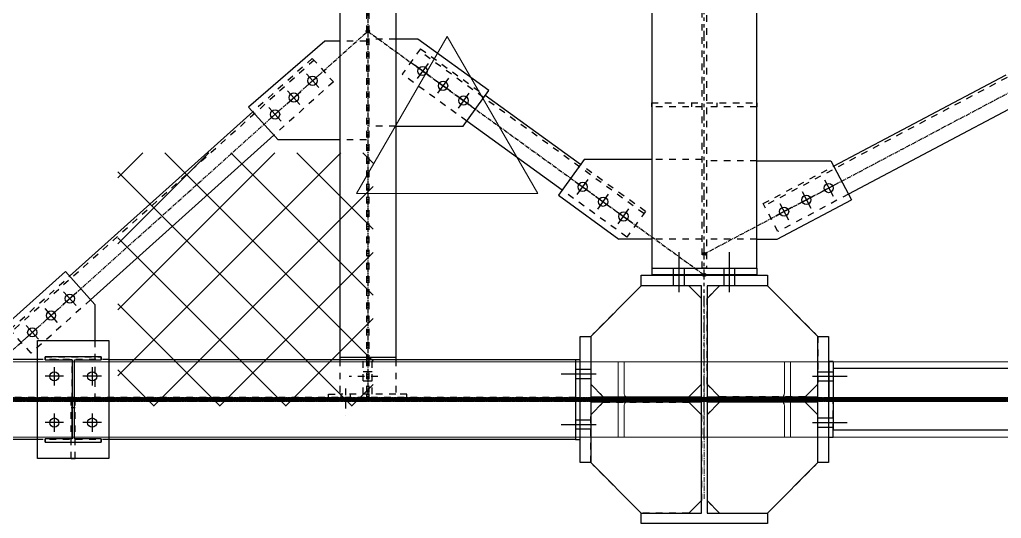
# Model space of a CAD drawing. Header units: inches. Extents: x 209270 to 234360, y -180214 to -150194.
# Drawn here: x 223884 to 226218, y -165546 to -164361 of the extents above; entities that cross this region are included whole.
import ezdxf

# ---------------------------------------------------------------- set-up
doc = ezdxf.new("R2010")
doc.units = ezdxf.units.IN
doc.header["$LTSCALE"] = 10
doc.header["$MEASUREMENT"] = 0
for name, pattern in [('CENTER', [2, 1.25, -0.25, 0.25, -0.25]), ('DXK_LINE_DOT2', [3.9198, 1.9599, -1.9599]), ('DXK_LINE_DOT5', [7.8785, 2.979, -0.9799, 0.9799, -0.9799, 0.9799, -0.9799]), ('HIDDEN', [0.375, 0.25, -0.125]), ('PHANTOM', [2.5, 1.25, -0.25, 0.25, -0.25, 0.25, -0.25])]:
    doc.linetypes.add(name, pattern=pattern)
doc.layers.get('0').update_dxf_attribs({"color": 1})
for name, color, linetype in [('$AUDIT_BAD_LAYER1', 1, 'Continuous'), ('_BLUE_0', 5, 'Continuous'), ('_BLUE_1', 5, 'Continuous'), ('_BLUE_2', 5, 'Continuous'), ('_BLUE_4', 5, 'Continuous')]:
    doc.layers.add(name, color=color, linetype=linetype)
for name, color, linetype, lineweight in [('CEN', 1, 'CENTER', 9), ('handrail', 1, 'FENCELINE1', 9), ('HIDDEN', 1, 'HIDDEN', 9), ('MAIN OBJECT', 1, 'Continuous', 18), ('PANTHOM', 1, 'PHANTOM', 0), ('REV-C', 1, 'Continuous', 18)]:
    doc.layers.add(name, color=color, linetype=linetype, lineweight=lineweight)
doc.linetypes.add('FENCELINE1', pattern='A,0.25,-0.1,[133,arial.ttf,S=0.1,R=0,X=-0.1,Y=0],-0.1,1', length=1.45)

# ---------------------------------------------------------------- blocks, each defined once
blk = doc.blocks.new('A$Ca106b763')
at = {"layer": 'REV-C'}
blk.add_lwpolyline([(0, 373.2), (-215.5, 0), (215.5, 0)], close=True, dxfattribs=at)
blk = doc.blocks.new('A$C426f7GU6TT')
at = {"layer": 'CEN'}
for p, q in [((0, 235.7), (0, -235.7)), ((-235.7, 0), (235.7, 0))]:
    blk.add_line(p, q, dxfattribs=at)
blk.add_circle((0, 0), 5, dxfattribs=at)
at = {"layer": 'MAIN OBJECT'}
blk.add_lwpolyline([(4.4, -180.2, 0.414214), (14.6, -190.4), (89.4, -190.4), (89.4, -204.7), (-89.4, -204.7), (-89.4, -190.4), (-14.6, -190.4, 0.414214), (-4.4, -180.2), (-4.4, 180.2, 0.414214), (-14.6, 190.4), (-89.4, 190.4), (-89.4, 204.7), (89.4, 204.7), (89.4, 190.4), (14.6, 190.4, 0.414214), (4.4, 180.2), (4.4, -180.2)], format="xyb", dxfattribs=at)
blk = doc.blocks.new('MECH_DRAWING')
at = {"layer": 'PANTHOM'}
h = blk.add_hatch(dxfattribs=at)
h.set_pattern_fill('ANSI37', color=256, scale=887.309452, angle=-180)
h.set_pattern_definition([(225, (327963.28, 2106069.31), (78.4278163, -78.4278163), []), (315, (327963.28, 2106069.31), (78.4278163, 78.4278163), [])])
h.paths.add_polyline_path([(224724.5, -165279.5), (224724.5, -164677.3), (224117.9, -164677.3), (224117.9, -165279.5)])
at = {"layer": 'CEN'}
blk.add_line((217212.2, -165263.7), (228311.6, -165263.7), dxfattribs=at)
at = {"layer": 'CEN', "elevation": 0.8}
blk.add_lwpolyline([(217011.9, -155263.7), (228511.9, -155263.7), (228511.9, -165263.7), (217011.9, -165263.7)], close=True, dxfattribs=at)
blk.add_lwpolyline([(217011.9, -165263.7), (217011.9, -165263.7), (228511.9, -165263.7), (228511.9, -165268.7)], dxfattribs=at)
at = {"layer": 'handrail', "const_width": 10}
blk.add_lwpolyline([(217011.9, -157988.4), (217011.9, -165263.7), (228511.9, -165263.7), (228511.9, -163968.7)], dxfattribs=at)
at = {"layer": 'HIDDEN', "elevation": 0}
blk.add_lwpolyline([(228307.2, -165268.1), (217216.6, -165268.1), (217216.6, -165259.3), (228307.2, -165259.3)], close=True, dxfattribs=at)
at = {"layer": 'MAIN OBJECT', "elevation": 0}
blk.add_lwpolyline([(228307.2, -165353.1), (217216.6, -165353.1), (217216.6, -165174.3), (228307.2, -165174.3)], close=True, dxfattribs=at)
at = {"layer": '$AUDIT_BAD_LAYER1', "rotation": 270.0096740856855}
blk.add_blockref('A$C426f7GU6TT', (225511.9, -165263.7, 0.8), dxfattribs=at)
at = {"layer": 'REV-C'}
blk.add_blockref('A$Ca106b763', (224901, -164774), dxfattribs=at)
blk = doc.blocks.new('GridLine-116860372-116903 - 114867')
at = {"layer": '_BLUE_2', "linetype": 'DXK_LINE_DOT5'}
blk.add_line((20200.6, 12454.5), (20200.6, 27661.7), dxfattribs=at)
blk = doc.blocks.new('GridLine-116860372-116905 - 114867')
at = {"layer": '_BLUE_2', "linetype": 'DXK_LINE_DOT5'}
blk.add_line((2535.4, 12570.8), (24512.1, 12570.8), dxfattribs=at)
blk = doc.blocks.new('Part-116860372-114914 - 114867')
at = {"layer": '_BLUE_2', "linetype": 'Continuous'}
for p, q in [((19831.8, 12383.3), (19831.8, 12758.3)), ((19831.8, 12758.3), (19863.1, 12758.3)), ((19863.1, 12758.3), (19863.1, 12579)), ((19863.1, 12579), (20192.4, 12579)), ((20192.4, 12579), (20192.4, 12562.7)), ((20192.4, 12562.7), (19863.1, 12562.7)), ((19863.1, 12562.7), (19863.1, 12383.3)), ((19863.1, 12383.3), (19831.8, 12383.3))]:
    blk.add_line(p, q, dxfattribs=at)
blk = doc.blocks.new('Part-116860372-157493 - 114867')
at = {"layer": '_BLUE_1', "linetype": 'DXK_LINE_DOT2'}
for p, q in [((20208.7, 12870.8), (20246.2, 12908.3)), ((20388.1, 12908.3), (20538.1, 12758.3)), ((20246.2, 12579), (20208.7, 12616.5)), ((20538.1, 12616.5), (20500.6, 12579))]:
    blk.add_line(p, q, dxfattribs=at)
blk = doc.blocks.new('Part-116860372-114913 - 114867')
at = {"layer": '_BLUE_4', "linetype": 'Continuous'}
blk.add_hatch(color=256, dxfattribs=at).paths.add_polyline_path([(20200.6, 12565.8, -1), (20200.6, 12575.8, -1)])
at = {"layer": '_BLUE_2', "linetype": 'Continuous'}
for p, q in [((20013.1, 12939.6), (20388.1, 12939.6)), ((20013.1, 12908.3), (20013.1, 12939.6)), ((20388.1, 12939.6), (20388.1, 12908.3)), ((20192.4, 12908.3), (20013.1, 12908.3)), ((20192.4, 12233.3), (20192.4, 12908.3)), ((20388.1, 12908.3), (20208.7, 12908.3)), ((20208.7, 12908.3), (20208.7, 12233.3)), ((20013.1, 12202.1), (20013.1, 12233.3)), ((20013.1, 12233.3), (20192.4, 12233.3)), ((20208.7, 12233.3), (20388.1, 12233.3)), ((20388.1, 12233.3), (20388.1, 12202.1)), ((20388.1, 12202.1), (20013.1, 12202.1))]:
    blk.add_line(p, q, dxfattribs=at)
at = {"layer": '_BLUE_4', "linetype": 'CENTER'}
blk.add_line((20200.6, 12570.8), (20200.6, 12570.8), dxfattribs=at)
at = {"layer": '_BLUE_4', "linetype": 'Continuous'}
blk.add_circle((20200.6, 12570.8), 5, dxfattribs=at)
blk = doc.blocks.new('Part-116860372-114915 - 114867')
at = {"layer": '_BLUE_2', "linetype": 'Continuous'}
for p, q in [((20538.1, 12758.3), (20569.3, 12758.3)), ((20538.1, 12579), (20538.1, 12758.3)), ((20569.3, 12758.3), (20569.3, 12383.3)), ((20208.7, 12562.7), (20208.7, 12579)), ((20208.7, 12579), (20538.1, 12579)), ((20538.1, 12562.7), (20208.7, 12562.7)), ((20538.1, 12383.3), (20538.1, 12562.7)), ((20569.3, 12383.3), (20538.1, 12383.3))]:
    blk.add_line(p, q, dxfattribs=at)
blk = doc.blocks.new('Part-116860372-114922 - 114867')
at = {"layer": '_BLUE_4', "linetype": 'Continuous'}
blk.add_hatch(color=256, dxfattribs=at).paths.add_polyline_path([(20200.6, 12565.8, -1), (20200.6, 12575.8, -1)])
at = {"layer": '_BLUE_1', "linetype": 'DXK_LINE_DOT2'}
for p, q in [((20583.1, 12662.3), (20583.1, 12564.6)), ((23568.1, 12574.8), (20583.1, 12574.8)), ((23568.1, 12566.9), (20583.1, 12566.9))]:
    blk.add_line(p, q, dxfattribs=at)
at = {"layer": '_BLUE_2', "linetype": 'Continuous'}
for p, q in [((20583.1, 12662.3), (20583.1, 12577.1)), ((23568.1, 12662.3), (20583.1, 12662.3)), ((20583.1, 12564.6), (20583.1, 12479.3)), ((23568.1, 12479.3), (20583.1, 12479.3))]:
    blk.add_line(p, q, dxfattribs=at)
at = {"layer": '_BLUE_4', "linetype": 'CENTER'}
blk.add_line((20200.6, 12570.8), (23950.6, 12570.8), dxfattribs=at)
at = {"layer": '_BLUE_4', "linetype": 'Continuous'}
blk.add_circle((20200.6, 12570.8), 5, dxfattribs=at)
blk = doc.blocks.new('Part-116860372-115871 - 114867')
at = {"layer": '_BLUE_1', "linetype": 'DXK_LINE_DOT2'}
for p, q in [((20044.3, 12960.8), (20194.3, 12960.8)), ((20206.8, 12960.8), (20356.8, 12960.8))]:
    blk.add_line(p, q, dxfattribs=at)
at = {"layer": '_BLUE_2', "linetype": 'Continuous'}
for p, q in [((20044.3, 12960.8), (20044.3, 12940.8)), ((20356.8, 12960.8), (20356.8, 12940.8)), ((20356.8, 12940.8), (20044.3, 12940.8))]:
    blk.add_line(p, q, dxfattribs=at)
blk = doc.blocks.new('Part-116860372-114923 - 114867')
at = {"layer": '_BLUE_4', "linetype": 'Continuous'}
blk.add_hatch(color=256, dxfattribs=at).paths.add_polyline_path([(20200.6, 12565.8, -1), (20200.6, 12575.8, -1)])
at = {"layer": '_BLUE_1', "linetype": 'DXK_LINE_DOT2'}
for p, q in [((18431.8, 12689.6), (18219.3, 12689.6)), ((19818.1, 12576.7), (9958.1, 12576.7)), ((19818.1, 12565), (9958.1, 12565)), ((18431.8, 12452.1), (18219.3, 12452.1))]:
    blk.add_line(p, q, dxfattribs=at)
at = {"layer": '_BLUE_2', "linetype": 'Continuous'}
for p, q in [((18219.3, 12689.6), (14994.3, 12689.6)), ((18431.8, 12689.6), (19818.1, 12689.6)), ((19818.1, 12689.6), (19818.1, 12452.1)), ((18219.3, 12452.1), (14994.3, 12452.1)), ((19818.1, 12452.1), (18431.8, 12452.1))]:
    blk.add_line(p, q, dxfattribs=at)
at = {"layer": '_BLUE_4', "linetype": 'CENTER'}
blk.add_line((9575.6, 12570.8), (20200.6, 12570.8), dxfattribs=at)
at = {"layer": '_BLUE_4', "linetype": 'Continuous'}
blk.add_circle((20200.6, 12570.8), 5, dxfattribs=at)
blk = doc.blocks.new('Part-116860372-114927 - 114867')
at = {"layer": '_BLUE_4', "linetype": 'Continuous'}
blk.add_hatch(color=256, dxfattribs=at).paths.add_polyline_path([(18325.6, 12565.8, -1), (18325.6, 12575.8, -1)])
at = {"layer": '_BLUE_1', "linetype": 'DXK_LINE_DOT2'}
for p, q in [((18242.3, 12688.1), (18242.3, 12697.8)), ((18242.3, 12697.8), (18408.8, 12697.8)), ((18408.8, 12697.8), (18408.8, 12688.1)), ((18322, 12688.1), (18242.3, 12688.1)), ((18322, 12453.6), (18322, 12688.1)), ((18329.1, 12453.6), (18329.1, 12688.1)), ((18329.1, 12688.1), (18408.8, 12688.1)), ((18242.3, 12443.8), (18242.3, 12453.6)), ((18322, 12453.6), (18242.3, 12453.6)), ((18242.3, 12443.8), (18408.8, 12443.8)), ((18408.8, 12453.6), (18329.1, 12453.6)), ((18408.8, 12453.6), (18408.8, 12443.8))]:
    blk.add_line(p, q, dxfattribs=at)
at = {"layer": '_BLUE_2', "linetype": 'Continuous'}
for p, q in [((18242.3, 12697.8), (18242.3, 12697.8)), ((18408.8, 12697.8), (18242.3, 12697.8)), ((18242.3, 12697.8), (18242.3, 12688.1)), ((18408.8, 12697.8), (18408.8, 12697.8)), ((18408.8, 12688.1), (18408.8, 12697.8)), ((18242.3, 12688.1), (18242.3, 12688.1)), ((18242.3, 12688.1), (18322, 12688.1)), ((18322, 12688.1), (18322, 12688.1)), ((18322, 12688.1), (18322, 12453.6)), ((18329.1, 12688.1), (18329.1, 12688.1)), ((18329.1, 12453.6), (18329.1, 12688.1)), ((18329.1, 12688.1), (18408.8, 12688.1)), ((18408.8, 12688.1), (18408.8, 12688.1)), ((18242.3, 12453.6), (18242.3, 12453.6)), ((18322, 12453.6), (18242.3, 12453.6)), ((18242.3, 12453.6), (18242.3, 12443.8)), ((18242.3, 12443.8), (18242.3, 12443.8)), ((18242.3, 12443.8), (18408.8, 12443.8)), ((18322, 12453.6), (18322, 12453.6)), ((18329.1, 12453.6), (18329.1, 12453.6)), ((18408.8, 12453.6), (18329.1, 12453.6)), ((18408.8, 12453.6), (18408.8, 12453.6)), ((18408.8, 12443.8), (18408.8, 12453.6)), ((18408.8, 12443.8), (18408.8, 12443.8))]:
    blk.add_line(p, q, dxfattribs=at)
at = {"layer": '_BLUE_4', "linetype": 'CENTER'}
blk.add_line((18325.6, 12570.8), (18325.6, 12570.8), dxfattribs=at)
at = {"layer": '_BLUE_4', "linetype": 'Continuous'}
blk.add_circle((18325.6, 12570.8), 5, dxfattribs=at)
blk = doc.blocks.new('Part-116860372-116354 - 114867')
at = {"layer": '_BLUE_1', "linetype": 'DXK_LINE_DOT2'}
for p, q in [((20206.8, 13452.1), (20356.8, 13452.1)), ((20238.1, 13452.1), (20238.1, 13439.6)), ((20356.8, 13452.1), (20356.8, 13439.6)), ((20356.8, 13439.6), (20206.8, 13439.6))]:
    blk.add_line(p, q, dxfattribs=at)
blk = doc.blocks.new('Part-116860372-149972 - 114867')
at = {"layer": '_BLUE_1', "linetype": 'DXK_LINE_DOT2'}
for p, q in [((19900.6, 12562.7), (20155, 12562.7)), ((19863.1, 12383.3), (19863.1, 12525.2)), ((20192.5, 12525.2), (20192.5, 12270.8)), ((20155, 12233.3), (20013.1, 12233.3))]:
    blk.add_line(p, q, dxfattribs=at)
at = {"layer": '_BLUE_2', "linetype": 'Continuous'}
for p, q in [((19900.6, 12562.7), (19863.1, 12525.2)), ((20155, 12562.7), (20192.5, 12525.2)), ((20013.1, 12233.3), (19863.1, 12383.3)), ((20192.5, 12270.8), (20155, 12233.3))]:
    blk.add_line(p, q, dxfattribs=at)
blk = doc.blocks.new('Part-116860372-114995 - 114867')
at = {"layer": '_BLUE_4', "linetype": 'Continuous'}
for points in [[(19200.6, 15315.8, -1), (19200.6, 15325.8, -1)], [(19200.6, 12565.8, -1), (19200.6, 12575.8, -1)]]:
    blk.add_hatch(color=256, dxfattribs=at).paths.add_polyline_path(points)
at = {"layer": '_BLUE_1', "linetype": 'DXK_LINE_DOT2'}
for p, q in [((19117.3, 15303.4), (19117.3, 15177.7)), ((19283.8, 15303.4), (19117.3, 15303.4)), ((19197, 15303.4), (19197, 15177.7)), ((19204.1, 15303.4), (19204.1, 15177.7)), ((19283.8, 15303.4), (19283.8, 15177.7)), ((19197, 15171.5), (19197, 12695.8)), ((19204.1, 15171.5), (19204.1, 12695.8)), ((19117.3, 12689.6), (19117.3, 12586.7)), ((19197, 12689.6), (19197, 12586.7)), ((19204.1, 12689.6), (19204.1, 12586.7)), ((19283.8, 12689.6), (19283.8, 12586.7)), ((19283.8, 12586.7), (19117.3, 12586.7))]:
    blk.add_line(p, q, dxfattribs=at)
at = {"layer": '_BLUE_2', "linetype": 'Continuous'}
for p, q in [((19117.3, 15177.7), (19117.3, 12689.6)), ((19283.8, 15171.5), (19117.3, 15171.5)), ((19197, 15177.7), (19197, 15171.5)), ((19204.1, 15177.7), (19204.1, 15171.5)), ((19283.8, 15177.7), (19283.8, 12689.6)), ((19283.8, 12695.8), (19117.3, 12695.8)), ((19197, 12695.8), (19197, 12689.6)), ((19204.1, 12695.8), (19204.1, 12689.6))]:
    blk.add_line(p, q, dxfattribs=at)
at = {"layer": '_BLUE_4', "linetype": 'CENTER'}
blk.add_line((19200.6, 15320.8), (19200.6, 12570.8), dxfattribs=at)
at = {"layer": '_BLUE_4', "linetype": 'Continuous'}
for centre in [(19200.6, 15320.8), (19200.6, 12570.8)]:
    blk.add_circle(centre, 5, dxfattribs=at)
blk = doc.blocks.new('Part-116860372-115072 - 114867')
at = {"layer": '_BLUE_4', "linetype": 'Continuous'}
for points in [[(19200.6, 13659.6, -1), (19200.6, 13669.6, -1)], [(17981.8, 12565.8, -1), (17981.8, 12575.8, -1)]]:
    blk.add_hatch(color=256, dxfattribs=at).paths.add_polyline_path(points)
at = {"layer": '_BLUE_1', "linetype": 'DXK_LINE_DOT2'}
for p, q in [((19041, 13578.5), (18142.9, 12772.5)), ((19036, 13584), (18859.2, 13425.4)), ((19036, 13584), (19098.6, 13514.3)), ((19098.6, 13514.3), (18921.8, 13355.6)), ((18137.9, 12778.1), (18314.7, 12936.7)), ((18377.3, 12867), (18200.5, 12708.3)), ((18200.5, 12708.3), (18137.9, 12778.1))]:
    blk.add_line(p, q, dxfattribs=at)
at = {"layer": '_BLUE_2', "linetype": 'Continuous'}
for p, q in [((18859.2, 13425.4), (18314.7, 12936.7)), ((18921.8, 13355.6), (18377.3, 12867))]:
    blk.add_line(p, q, dxfattribs=at)
at = {"layer": '_BLUE_4', "linetype": 'CENTER'}
blk.add_line((17981.8, 12570.8), (19200.6, 13664.6), dxfattribs=at)
at = {"layer": '_BLUE_4', "linetype": 'Continuous'}
for centre in [(19200.6, 13664.6), (17981.8, 12570.8)]:
    blk.add_circle(centre, 5, dxfattribs=at)
blk = doc.blocks.new('Part-116860372-115073 - 114867')
at = {"layer": '_BLUE_4', "linetype": 'Continuous'}
for points in [[(19200.6, 13659.6, -1), (19200.6, 13669.6, -1)], [(20200.6, 12935.8, -1), (20200.6, 12945.8, -1)]]:
    blk.add_hatch(color=256, dxfattribs=at).paths.add_polyline_path(points)
at = {"layer": '_BLUE_1', "linetype": 'DXK_LINE_DOT2'}
for p, q in [((19357.5, 13612.7), (19302.6, 13536.8)), ((20021.2, 13123.1), (19353.1, 13606.6)), ((19357.5, 13612.7), (19549.9, 13473.5)), ((19495, 13397.5), (19302.6, 13536.8)), ((20025.6, 13129.2), (19833.2, 13268.5)), ((19970.6, 13053.3), (19778.2, 13192.5)), ((20025.6, 13129.2), (19970.6, 13053.3))]:
    blk.add_line(p, q, dxfattribs=at)
at = {"layer": '_BLUE_2', "linetype": 'Continuous'}
for p, q in [((19833.2, 13268.5), (19549.9, 13473.5)), ((19778.2, 13192.5), (19495, 13397.5))]:
    blk.add_line(p, q, dxfattribs=at)
at = {"layer": '_BLUE_4', "linetype": 'CENTER'}
blk.add_line((19200.6, 13664.6), (20200.6, 12940.8), dxfattribs=at)
at = {"layer": '_BLUE_4', "linetype": 'Continuous'}
for centre in [(19200.6, 13664.6), (20200.6, 12940.8)]:
    blk.add_circle(centre, 5, dxfattribs=at)
blk = doc.blocks.new('Part-116860372-115074 - 114867')
at = {"layer": '_BLUE_4', "linetype": 'Continuous'}
for points in [[(21450.6, 13659.6, -1), (21450.6, 13669.6, -1)], [(20200.6, 12998.3, -1), (20200.6, 13008.3, -1)]]:
    blk.add_hatch(color=256, dxfattribs=at).paths.add_polyline_path(points)
at = {"layer": '_BLUE_1', "linetype": 'DXK_LINE_DOT2'}
for p, q in [((21308.2, 13637.4), (20379.1, 13145.8)), ((21304.7, 13644), (21094.8, 13532.9)), ((21304.7, 13644), (21348.6, 13561.1)), ((21348.6, 13561.1), (21138.6, 13450.1)), ((20375.6, 13152.5), (20585.5, 13263.5)), ((20629.3, 13180.7), (20419.4, 13069.6)), ((20419.4, 13069.6), (20375.6, 13152.5))]:
    blk.add_line(p, q, dxfattribs=at)
at = {"layer": '_BLUE_2', "linetype": 'Continuous'}
for p, q in [((21094.8, 13532.9), (20585.5, 13263.5)), ((21138.6, 13450.1), (20629.3, 13180.7))]:
    blk.add_line(p, q, dxfattribs=at)
at = {"layer": '_BLUE_4', "linetype": 'CENTER'}
blk.add_line((20200.6, 13003.3), (21450.6, 13664.6), dxfattribs=at)
at = {"layer": '_BLUE_4', "linetype": 'Continuous'}
for centre in [(21450.6, 13664.6), (20200.6, 13003.3)]:
    blk.add_circle(centre, 5, dxfattribs=at)
blk = doc.blocks.new('Bolt-116860372-116146 - 114867')
at = {"layer": '_BLUE_2', "linetype": 'Continuous'}
for p, q in [((19016.3, 13499.2), (19057.3, 13536)), ((19055.2, 13497.1), (19018.4, 13538.1)), ((18960.5, 13449.1), (19001.4, 13485.9)), ((18999.3, 13447), (18962.6, 13488)), ((18904.7, 13399), (18945.6, 13435.8)), ((18943.5, 13397), (18906.8, 13437.9))]:
    blk.add_line(p, q, dxfattribs=at)
for centre in [(19036.8, 13517.6), (18981, 13467.5), (18925.2, 13417.4)]:
    blk.add_circle(centre, 13.8, dxfattribs=at)
blk = doc.blocks.new('Part-116860372-116154 - 114867')
at = {"layer": '_BLUE_1', "linetype": 'DXK_LINE_DOT2'}
for p, q in [((19283.8, 13641.5), (19204.1, 13641.5)), ((19283.8, 13382.3), (19204.1, 13382.3))]:
    blk.add_line(p, q, dxfattribs=at)
at = {"layer": '_BLUE_2', "linetype": 'Continuous'}
for p, q in [((19349.7, 13641.5), (19283.8, 13641.5)), ((19560.9, 13488.6), (19349.7, 13641.5)), ((19484, 13382.3), (19560.9, 13488.6)), ((19283.8, 13382.3), (19484, 13382.3))]:
    blk.add_line(p, q, dxfattribs=at)
blk = doc.blocks.new('Bolt-116860372-116158 - 114867')
at = {"layer": '_BLUE_2', "linetype": 'Continuous'}
for p, q in [((19817, 13218.4), (19861.6, 13186.2)), ((19823.2, 13180), (19855.4, 13224.6)), ((19877.8, 13174.5), (19922.3, 13142.2)), ((19883.9, 13136.1), (19916.2, 13180.6)), ((19938.5, 13130.5), (19983.1, 13098.2)), ((19944.7, 13092.1), (19976.9, 13136.6))]:
    blk.add_line(p, q, dxfattribs=at)
for centre in [(19839.3, 13202.3), (19900.1, 13158.3), (19960.8, 13114.4)]:
    blk.add_circle(centre, 13.8, dxfattribs=at)
blk = doc.blocks.new('Part-116860372-115239 - 114867')
at = {"layer": '_BLUE_1', "linetype": 'DXK_LINE_DOT2'}
for p, q in [((19214.1, 12689.2), (19204.1, 12689.2)), ((19214.1, 12586.7), (19214.1, 12689.2)), ((19204.1, 12586.7), (19204.1, 12576.7)), ((19316.6, 12586.7), (19283.8, 12586.7)), ((19316.6, 12576.7), (19316.6, 12586.7))]:
    blk.add_line(p, q, dxfattribs=at)
blk = doc.blocks.new('Part-116860372-115115 - 114867')
at = {"layer": '_BLUE_2', "linetype": 'Continuous'}
for p, q in [((20044.3, 20964.1), (20044.3, 12960.8)), ((20356.8, 12960.8), (20356.8, 20964.1)), ((20044.3, 12960.8), (20356.8, 12960.8))]:
    blk.add_line(p, q, dxfattribs=at)
blk = doc.blocks.new('Part-116860372-115117 - 114867')
at = {"layer": '_BLUE_1', "linetype": 'DXK_LINE_DOT2'}
for p, q in [((20194.3, 12960.8), (20194.3, 20964.1)), ((20206.8, 20964.1), (20206.8, 12960.8)), ((20206.8, 12960.8), (20194.3, 12960.8))]:
    blk.add_line(p, q, dxfattribs=at)
blk = doc.blocks.new('Part-116860372-115238 - 114867')
at = {"layer": '_BLUE_1', "linetype": 'DXK_LINE_DOT2'}
for p, q in [((19187, 12586.7), (19187, 12689.2)), ((19187, 12689.2), (19197, 12689.2)), ((19084.5, 12576.7), (19084.5, 12586.7)), ((19084.5, 12586.7), (19117.3, 12586.7)), ((19197, 12586.7), (19197, 12576.7))]:
    blk.add_line(p, q, dxfattribs=at)
blk = doc.blocks.new('Bolt-116860372-115240 - 114867')
at = {"layer": '_BLUE_1', "linetype": 'DXK_LINE_DOT2'}
for p, q in [((19230.4, 12639.2), (19145.4, 12639.2)), ((19197, 12653), (19187, 12653)), ((19204.1, 12653), (19197, 12653)), ((19214.1, 12653), (19204.1, 12653)), ((19197, 12625.5), (19187, 12625.5)), ((19204.1, 12625.5), (19197, 12625.5)), ((19214.1, 12625.5), (19204.1, 12625.5))]:
    blk.add_line(p, q, dxfattribs=at)
blk = doc.blocks.new('Bolt-116860372-115287 - 114867')
at = {"layer": '_BLUE_1', "linetype": 'DXK_LINE_DOT2'}
for p, q in [((19134.5, 12603), (19134.5, 12524.2)), ((19120.8, 12586.7), (19120.8, 12576.7)), ((19120.8, 12576.7), (19120.8, 12565)), ((19148.3, 12586.7), (19148.3, 12576.7)), ((19148.3, 12576.7), (19148.3, 12565))]:
    blk.add_line(p, q, dxfattribs=at)
blk = doc.blocks.new('Part-116860372-116160 - 114867')
at = {"layer": '_BLUE_1', "linetype": 'DXK_LINE_DOT2'}
for p, q in [((20356.8, 13280.1), (20206.8, 13280.1)), ((20356.8, 13047.1), (20206.8, 13047.1))]:
    blk.add_line(p, q, dxfattribs=at)
at = {"layer": '_BLUE_2', "linetype": 'Continuous'}
for p, q in [((20356.8, 13280.1), (20576.7, 13280.1)), ((20576.7, 13280.1), (20638.1, 13164.1)), ((20416.8, 13047.1), (20638.1, 13164.1)), ((20356.8, 13047.1), (20416.8, 13047.1))]:
    blk.add_line(p, q, dxfattribs=at)
blk = doc.blocks.new('Part-116860372-149971 - 114867')
at = {"layer": '_BLUE_1', "linetype": 'DXK_LINE_DOT2'}
for p, q in [((20388.1, 12908.3), (20246.2, 12908.3)), ((20208.7, 12616.5), (20208.7, 12870.8)), ((20538.1, 12758.3), (20538.1, 12616.5)), ((20500.6, 12579), (20246.2, 12579))]:
    blk.add_line(p, q, dxfattribs=at)
at = {"layer": '_BLUE_2', "linetype": 'Continuous'}
for p, q in [((20246.2, 12908.3), (20208.7, 12870.8)), ((20388.1, 12908.3), (20538.1, 12758.3)), ((20246.2, 12579), (20208.7, 12616.5)), ((20538.1, 12616.5), (20500.6, 12579))]:
    blk.add_line(p, q, dxfattribs=at)
blk = doc.blocks.new('Bolt-116860372-115872 - 114867')
at = {"layer": '_BLUE_2', "linetype": 'Continuous'}
for p, q in [((20125.6, 12889.6), (20125.6, 13008.3)), ((20125.6, 12889.6), (20125.6, 13008.3)), ((20125.6, 12889.6), (20125.6, 13008.3)), ((20125.6, 12889.6), (20125.6, 13008.3)), ((20125.6, 12889.6), (20125.6, 13008.3)), ((20125.6, 12889.6), (20125.6, 13008.3)), ((20125.6, 12889.6), (20125.6, 13008.3)), ((20125.6, 12889.6), (20125.6, 13008.3)), ((20125.6, 12889.6), (20125.6, 13008.3)), ((20125.6, 12889.6), (20125.6, 13008.3)), ((20275.6, 12889.6), (20275.6, 13008.3)), ((20275.6, 12889.6), (20275.6, 13008.3)), ((20275.6, 12889.6), (20275.6, 13008.3)), ((20275.6, 12889.6), (20275.6, 13008.3)), ((20275.6, 12889.6), (20275.6, 13008.3)), ((20275.6, 12889.6), (20275.6, 13008.3)), ((20275.6, 12889.6), (20275.6, 13008.3)), ((20275.6, 12889.6), (20275.6, 13008.3)), ((20275.6, 12889.6), (20275.6, 13008.3)), ((20275.6, 12889.6), (20275.6, 13008.3)), ((20109.3, 12940.8), (20109.3, 12960.8)), ((20109.3, 12940.8), (20109.3, 12960.8)), ((20109.3, 12940.8), (20109.3, 12960.8)), ((20109.3, 12940.8), (20109.3, 12960.8)), ((20109.3, 12940.8), (20109.3, 12960.8)), ((20109.3, 12940.8), (20109.3, 12960.8)), ((20109.3, 12940.8), (20109.3, 12960.8)), ((20109.3, 12940.8), (20109.3, 12960.8)), ((20109.3, 12940.8), (20109.3, 12960.8)), ((20109.3, 12940.8), (20109.3, 12960.8)), ((20141.8, 12940.8), (20141.8, 12960.8)), ((20141.8, 12940.8), (20141.8, 12960.8)), ((20141.8, 12940.8), (20141.8, 12960.8)), ((20141.8, 12940.8), (20141.8, 12960.8)), ((20141.8, 12940.8), (20141.8, 12960.8)), ((20141.8, 12940.8), (20141.8, 12960.8)), ((20141.8, 12940.8), (20141.8, 12960.8)), ((20141.8, 12940.8), (20141.8, 12960.8)), ((20141.8, 12940.8), (20141.8, 12960.8)), ((20141.8, 12940.8), (20141.8, 12960.8)), ((20259.3, 12940.8), (20259.3, 12960.8)), ((20259.3, 12940.8), (20259.3, 12960.8)), ((20259.3, 12940.8), (20259.3, 12960.8)), ((20259.3, 12940.8), (20259.3, 12960.8)), ((20259.3, 12940.8), (20259.3, 12960.8)), ((20259.3, 12940.8), (20259.3, 12960.8)), ((20259.3, 12940.8), (20259.3, 12960.8)), ((20259.3, 12940.8), (20259.3, 12960.8)), ((20259.3, 12940.8), (20259.3, 12960.8)), ((20259.3, 12940.8), (20259.3, 12960.8)), ((20291.8, 12940.8), (20291.8, 12960.8)), ((20291.8, 12940.8), (20291.8, 12960.8)), ((20291.8, 12940.8), (20291.8, 12960.8)), ((20291.8, 12940.8), (20291.8, 12960.8)), ((20291.8, 12940.8), (20291.8, 12960.8)), ((20291.8, 12940.8), (20291.8, 12960.8)), ((20291.8, 12940.8), (20291.8, 12960.8)), ((20291.8, 12940.8), (20291.8, 12960.8)), ((20291.8, 12940.8), (20291.8, 12960.8)), ((20291.8, 12940.8), (20291.8, 12960.8)), ((20109.3, 12908.3), (20109.3, 12939.6)), ((20109.3, 12908.3), (20109.3, 12939.6)), ((20109.3, 12908.3), (20109.3, 12939.6)), ((20109.3, 12908.3), (20109.3, 12939.6)), ((20109.3, 12908.3), (20109.3, 12939.6)), ((20109.3, 12908.3), (20109.3, 12939.6)), ((20109.3, 12908.3), (20109.3, 12939.6)), ((20109.3, 12908.3), (20109.3, 12939.6)), ((20109.3, 12908.3), (20109.3, 12939.6)), ((20109.3, 12908.3), (20109.3, 12939.6)), ((20141.8, 12908.3), (20141.8, 12939.6)), ((20141.8, 12908.3), (20141.8, 12939.6)), ((20141.8, 12908.3), (20141.8, 12939.6)), ((20141.8, 12908.3), (20141.8, 12939.6)), ((20141.8, 12908.3), (20141.8, 12939.6)), ((20141.8, 12908.3), (20141.8, 12939.6)), ((20141.8, 12908.3), (20141.8, 12939.6)), ((20141.8, 12908.3), (20141.8, 12939.6)), ((20141.8, 12908.3), (20141.8, 12939.6)), ((20141.8, 12908.3), (20141.8, 12939.6)), ((20259.3, 12908.3), (20259.3, 12939.6)), ((20259.3, 12908.3), (20259.3, 12939.6)), ((20259.3, 12908.3), (20259.3, 12939.6)), ((20259.3, 12908.3), (20259.3, 12939.6)), ((20259.3, 12908.3), (20259.3, 12939.6)), ((20259.3, 12908.3), (20259.3, 12939.6)), ((20259.3, 12908.3), (20259.3, 12939.6)), ((20259.3, 12908.3), (20259.3, 12939.6)), ((20259.3, 12908.3), (20259.3, 12939.6)), ((20259.3, 12908.3), (20259.3, 12939.6)), ((20291.8, 12908.3), (20291.8, 12939.6)), ((20291.8, 12908.3), (20291.8, 12939.6)), ((20291.8, 12908.3), (20291.8, 12939.6)), ((20291.8, 12908.3), (20291.8, 12939.6)), ((20291.8, 12908.3), (20291.8, 12939.6)), ((20291.8, 12908.3), (20291.8, 12939.6)), ((20291.8, 12908.3), (20291.8, 12939.6)), ((20291.8, 12908.3), (20291.8, 12939.6)), ((20291.8, 12908.3), (20291.8, 12939.6)), ((20291.8, 12908.3), (20291.8, 12939.6))]:
    blk.add_line(p, q, dxfattribs=at)
blk = doc.blocks.new('Part-116860372-157492 - 114867')
at = {"layer": '_BLUE_1', "linetype": 'DXK_LINE_DOT2'}
for p, q in [((20013.1, 12908.3), (19863.1, 12758.3)), ((20192.5, 12870.8), (20155, 12908.3)), ((19863.1, 12616.5), (19900.6, 12579)), ((20155, 12579), (20192.5, 12616.5))]:
    blk.add_line(p, q, dxfattribs=at)
blk = doc.blocks.new('Part-116860372-116142 - 114867')
at = {"layer": '_BLUE_1', "linetype": 'DXK_LINE_DOT2'}
for p, q in [((18389.8, 12745.8), (18389.8, 12576.7)), ((18036.4, 12689.6), (18036.4, 12576.7))]:
    blk.add_line(p, q, dxfattribs=at)
at = {"layer": '_BLUE_2', "linetype": 'Continuous'}
for p, q in [((18302.2, 12950.7), (18036.4, 12712.2)), ((18389.8, 12853), (18302.2, 12950.7)), ((18389.8, 12853), (18389.8, 12745.8)), ((18036.4, 12712.2), (18036.4, 12689.6))]:
    blk.add_line(p, q, dxfattribs=at)
blk = doc.blocks.new('Bolt-116860372-116143 - 114867')
at = {"layer": '_BLUE_2', "linetype": 'Continuous'}
for p, q in [((18336, 12888.7), (18295.1, 12851.9)), ((18297.1, 12890.8), (18333.9, 12849.8)), ((18280.2, 12838.6), (18239.2, 12801.8)), ((18241.3, 12840.7), (18278.1, 12799.7)), ((18224.3, 12788.5), (18183.4, 12751.8)), ((18185.5, 12790.6), (18222.2, 12749.7))]:
    blk.add_line(p, q, dxfattribs=at)
for centre in [(18315.5, 12870.3), (18259.7, 12820.2), (18203.9, 12770.1)]:
    blk.add_circle(centre, 13.7, dxfattribs=at)
blk = doc.blocks.new('Part-116860372-116145 - 114867')
at = {"layer": '_BLUE_1', "linetype": 'DXK_LINE_DOT2'}
for p, q in [((19197, 13635.2), (19117.3, 13635.2)), ((19197, 13341.7), (19117.3, 13341.7))]:
    blk.add_line(p, q, dxfattribs=at)
at = {"layer": '_BLUE_2', "linetype": 'Continuous'}
for p, q in [((19073.2, 13635.2), (18846.7, 13439.4)), ((19117.3, 13635.2), (19073.2, 13635.2)), ((18934.3, 13341.7), (18846.7, 13439.4)), ((19117.3, 13341.7), (18934.3, 13341.7))]:
    blk.add_line(p, q, dxfattribs=at)
blk = doc.blocks.new('Bolt-116860372-116155 - 114867')
at = {"layer": '_BLUE_2', "linetype": 'Continuous'}
for p, q in [((19379.8, 13568.8), (19347.5, 13524.3)), ((19385.9, 13530.4), (19341.4, 13562.7)), ((19446.7, 13486.5), (19402.1, 13518.7)), ((19440.5, 13524.9), (19408.3, 13480.3)), ((19501.3, 13480.9), (19469.1, 13436.3)), ((19507.5, 13442.5), (19462.9, 13474.7))]:
    blk.add_line(p, q, dxfattribs=at)
for centre in [(19363.7, 13546.5), (19424.4, 13502.6), (19485.2, 13458.6)]:
    blk.add_circle(centre, 13.8, dxfattribs=at)
blk = doc.blocks.new('Part-116860372-116157 - 114867')
at = {"layer": '_BLUE_1', "linetype": 'DXK_LINE_DOT2'}
for p, q in [((20194.3, 13283.7), (20044.3, 13283.7)), ((20194.3, 13047), (20044.3, 13047))]:
    blk.add_line(p, q, dxfattribs=at)
at = {"layer": '_BLUE_2', "linetype": 'Continuous'}
for p, q in [((19844.2, 13283.7), (19767.2, 13177.3)), ((20044.3, 13283.7), (19844.2, 13283.7)), ((19767.2, 13177.3), (19947.2, 13047)), ((20044.3, 13047), (19947.2, 13047))]:
    blk.add_line(p, q, dxfattribs=at)
blk = doc.blocks.new('Bolt-116860372-116161 - 114867')
at = {"layer": '_BLUE_2', "linetype": 'Continuous'}
for p, q in [((20557.4, 13223.2), (20583.1, 13174.6)), ((20491.1, 13188.1), (20516.8, 13139.5)), ((20594.5, 13211.7), (20545.9, 13186)), ((20528.2, 13176.7), (20479.6, 13150.9)), ((20461.9, 13141.6), (20413.3, 13115.9)), ((20424.8, 13153), (20450.5, 13104.4))]:
    blk.add_line(p, q, dxfattribs=at)
for centre in [(20570.2, 13198.9), (20503.9, 13163.8), (20437.6, 13128.7)]:
    blk.add_circle(centre, 13.8, dxfattribs=at)
blk = doc.blocks.new('Part-116860372-116355 - 114867')
at = {"layer": '_BLUE_1', "linetype": 'DXK_LINE_DOT2'}
for p, q in [((20044.3, 13439.6), (20044.3, 13452.1)), ((20044.3, 13452.1), (20194.3, 13452.1)), ((20163.1, 13452.1), (20163.1, 13439.6)), ((20194.3, 13439.6), (20044.3, 13439.6))]:
    blk.add_line(p, q, dxfattribs=at)
blk = doc.blocks.new('Part-116860372-116810 - 114867')
at = {"layer": '_BLUE_1', "linetype": 'DXK_LINE_DOT2'}
for p, q in [((20570.6, 12683.3), (20570.6, 12564.6)), ((20583.1, 12479.3), (20583.1, 12564.6))]:
    blk.add_line(p, q, dxfattribs=at)
at = {"layer": '_BLUE_2', "linetype": 'Continuous'}
for p, q in [((20570.6, 12683.3), (20570.6, 12577.1)), ((20583.1, 12683.3), (20570.6, 12683.3)), ((20583.1, 12683.3), (20583.1, 12662.3)), ((20570.6, 12458.3), (20570.6, 12564.6)), ((20583.1, 12458.3), (20570.6, 12458.3)), ((20583.1, 12458.3), (20583.1, 12479.3))]:
    blk.add_line(p, q, dxfattribs=at)
blk = doc.blocks.new('Bolt-116860372-116811 - 114867')
at = {"layer": '_BLUE_2', "linetype": 'Continuous'}
for p, q in [((20521.8, 12639.6), (20625.6, 12639.6)), ((20521.8, 12639.6), (20625.6, 12639.6)), ((20538.1, 12653.3), (20569.3, 12653.3)), ((20538.1, 12653.3), (20569.3, 12653.3)), ((20570.6, 12653.3), (20583.1, 12653.3)), ((20570.6, 12653.3), (20583.1, 12653.3)), ((20538.1, 12625.8), (20569.3, 12625.8)), ((20538.1, 12625.8), (20569.3, 12625.8)), ((20570.6, 12625.8), (20583.1, 12625.8)), ((20570.6, 12625.8), (20583.1, 12625.8)), ((20538.1, 12515.8), (20569.3, 12515.8)), ((20538.1, 12515.8), (20569.3, 12515.8)), ((20570.6, 12515.8), (20583.1, 12515.8)), ((20570.6, 12515.8), (20583.1, 12515.8)), ((20521.8, 12502.1), (20625.6, 12502.1)), ((20521.8, 12502.1), (20625.6, 12502.1)), ((20538.1, 12488.3), (20569.3, 12488.3)), ((20538.1, 12488.3), (20569.3, 12488.3)), ((20570.6, 12488.3), (20583.1, 12488.3)), ((20570.6, 12488.3), (20583.1, 12488.3))]:
    blk.add_line(p, q, dxfattribs=at)
blk = doc.blocks.new('Part-116860372-116816 - 114867')
at = {"layer": '_BLUE_1', "linetype": 'DXK_LINE_DOT2'}
blk.add_line((19818.1, 12689.6), (19818.1, 12452.1), dxfattribs=at)
at = {"layer": '_BLUE_2', "linetype": 'Continuous'}
for p, q in [((19818.1, 12689.6), (19830.6, 12689.6)), ((19830.6, 12689.6), (19830.6, 12452.1)), ((19818.1, 12452.1), (19830.6, 12452.1))]:
    blk.add_line(p, q, dxfattribs=at)
blk = doc.blocks.new('Bolt-116860372-116817 - 114867')
at = {"layer": '_BLUE_2', "linetype": 'Continuous'}
for p, q in [((19879.3, 12645.8), (19775.6, 12645.8)), ((19879.3, 12645.8), (19775.6, 12645.8)), ((19879.3, 12645.8), (19775.6, 12645.8)), ((19879.3, 12645.8), (19775.6, 12645.8)), ((19879.3, 12645.8), (19775.6, 12645.8)), ((19879.3, 12645.8), (19775.6, 12645.8)), ((19830.6, 12659.6), (19818.1, 12659.6)), ((19830.6, 12659.6), (19818.1, 12659.6)), ((19830.6, 12659.6), (19818.1, 12659.6)), ((19830.6, 12659.6), (19818.1, 12659.6)), ((19830.6, 12659.6), (19818.1, 12659.6)), ((19830.6, 12659.6), (19818.1, 12659.6)), ((19830.6, 12632.1), (19818.1, 12632.1)), ((19830.6, 12632.1), (19818.1, 12632.1)), ((19830.6, 12632.1), (19818.1, 12632.1)), ((19830.6, 12632.1), (19818.1, 12632.1)), ((19830.6, 12632.1), (19818.1, 12632.1)), ((19830.6, 12632.1), (19818.1, 12632.1)), ((19863.1, 12659.6), (19831.8, 12659.6)), ((19863.1, 12659.6), (19831.8, 12659.6)), ((19863.1, 12659.6), (19831.8, 12659.6)), ((19863.1, 12659.6), (19831.8, 12659.6)), ((19863.1, 12659.6), (19831.8, 12659.6)), ((19863.1, 12659.6), (19831.8, 12659.6)), ((19863.1, 12632.1), (19831.8, 12632.1)), ((19863.1, 12632.1), (19831.8, 12632.1)), ((19863.1, 12632.1), (19831.8, 12632.1)), ((19863.1, 12632.1), (19831.8, 12632.1)), ((19863.1, 12632.1), (19831.8, 12632.1)), ((19863.1, 12632.1), (19831.8, 12632.1)), ((19879.3, 12495.8), (19775.6, 12495.8)), ((19879.3, 12495.8), (19775.6, 12495.8)), ((19879.3, 12495.8), (19775.6, 12495.8)), ((19879.3, 12495.8), (19775.6, 12495.8)), ((19879.3, 12495.8), (19775.6, 12495.8)), ((19879.3, 12495.8), (19775.6, 12495.8)), ((19830.6, 12509.6), (19818.1, 12509.6)), ((19830.6, 12509.6), (19818.1, 12509.6)), ((19830.6, 12509.6), (19818.1, 12509.6)), ((19830.6, 12509.6), (19818.1, 12509.6)), ((19830.6, 12509.6), (19818.1, 12509.6)), ((19830.6, 12509.6), (19818.1, 12509.6)), ((19863.1, 12509.6), (19831.8, 12509.6)), ((19863.1, 12509.6), (19831.8, 12509.6)), ((19863.1, 12509.6), (19831.8, 12509.6)), ((19863.1, 12509.6), (19831.8, 12509.6)), ((19863.1, 12509.6), (19831.8, 12509.6)), ((19863.1, 12509.6), (19831.8, 12509.6)), ((19830.6, 12482.1), (19818.1, 12482.1)), ((19830.6, 12482.1), (19818.1, 12482.1)), ((19830.6, 12482.1), (19818.1, 12482.1)), ((19830.6, 12482.1), (19818.1, 12482.1)), ((19830.6, 12482.1), (19818.1, 12482.1)), ((19830.6, 12482.1), (19818.1, 12482.1)), ((19863.1, 12482.1), (19831.8, 12482.1)), ((19863.1, 12482.1), (19831.8, 12482.1)), ((19863.1, 12482.1), (19831.8, 12482.1)), ((19863.1, 12482.1), (19831.8, 12482.1)), ((19863.1, 12482.1), (19831.8, 12482.1)), ((19863.1, 12482.1), (19831.8, 12482.1))]:
    blk.add_line(p, q, dxfattribs=at)
blk = doc.blocks.new('Part-116860372-116841 - 114867')
at = {"layer": '_BLUE_1', "linetype": 'DXK_LINE_DOT2'}
for p, q in [((20569.3, 12564.6), (20569.3, 12577.1)), ((20569.3, 12577.1), (21290.8, 12577.1)), ((20769.9, 12577.1), (20769.9, 12564.6)), ((20990.5, 12564.6), (20990.5, 12577.1)), ((21290.8, 12577.1), (21290.8, 12564.6)), ((21290.8, 12564.6), (20569.3, 12564.6))]:
    blk.add_line(p, q, dxfattribs=at)
blk = doc.blocks.new('Part-116860372-116853 - 114867')
at = {"layer": '_BLUE_1', "linetype": 'DXK_LINE_DOT2'}
blk.add_line((20707.5, 12564.6), (20707.5, 12577.1), dxfattribs=at)
at = {"layer": '_BLUE_2', "linetype": 'Continuous'}
for p, q in [((20569.3, 12577.1), (20956.4, 12577.1)), ((20569.3, 12564.6), (20569.3, 12577.1)), ((20956.4, 12577.1), (21080.6, 12577.1)), ((20956.4, 12577.1), (20956.4, 12564.6)), ((21080.6, 12577.1), (21080.6, 12564.6)), ((20956.4, 12564.6), (20569.3, 12564.6)), ((21080.6, 12564.6), (20956.4, 12564.6))]:
    blk.add_line(p, q, dxfattribs=at)
blk = doc.blocks.new('Part-116860372-116863 - 114867')
at = {"layer": '_BLUE_2', "linetype": 'Continuous'}
for p, q in [((18219.3, 12745.8), (18431.8, 12745.8)), ((18219.3, 12395.8), (18219.3, 12745.8)), ((18431.8, 12745.8), (18431.8, 12395.8)), ((18431.8, 12395.8), (18219.3, 12395.8))]:
    blk.add_line(p, q, dxfattribs=at)
blk = doc.blocks.new('Bolt-116860372-116864 - 114867')
at = {"layer": '_BLUE_2', "linetype": 'Continuous'}
for p, q in [((18269.3, 12667.1), (18269.3, 12612.1)), ((18381.8, 12667.1), (18381.8, 12612.1)), ((18296.8, 12639.6), (18241.8, 12639.6)), ((18409.3, 12639.6), (18354.3, 12639.6)), ((18269.3, 12529.6), (18269.3, 12474.6)), ((18381.8, 12529.6), (18381.8, 12474.6)), ((18296.8, 12502.1), (18241.8, 12502.1)), ((18409.3, 12502.1), (18354.3, 12502.1))]:
    blk.add_line(p, q, dxfattribs=at)
for centre in [(18269.3, 12639.6), (18381.8, 12639.6), (18269.3, 12502.1), (18381.8, 12502.1)]:
    blk.add_circle(centre, 13.7, dxfattribs=at)
blk = doc.blocks.new('Part-116860372-149973 - 114867')
at = {"layer": '_BLUE_1', "linetype": 'DXK_LINE_DOT2'}
for p, q in [((20500.6, 12562.7), (20246.2, 12562.7)), ((20208.7, 12525.2), (20208.7, 12270.8)), ((20538.1, 12383.3), (20538.1, 12525.2)), ((20246.2, 12233.3), (20388.1, 12233.3))]:
    blk.add_line(p, q, dxfattribs=at)
at = {"layer": '_BLUE_2', "linetype": 'Continuous'}
for p, q in [((20246.2, 12562.7), (20208.7, 12525.2)), ((20538.1, 12525.2), (20500.6, 12562.7)), ((20388.1, 12233.3), (20538.1, 12383.3)), ((20208.7, 12270.8), (20246.2, 12233.3))]:
    blk.add_line(p, q, dxfattribs=at)
blk = doc.blocks.new('Part-116860372-116899 - 114867')
at = {"layer": '_BLUE_1', "linetype": 'DXK_LINE_DOT2'}
for p, q in [((18319.3, 12395.8), (18319.3, 12565)), ((18331.8, 12546.2), (18319.3, 12546.2)), ((18331.8, 12395.8), (18331.8, 12565)), ((18319.3, 12395.8), (18331.8, 12395.8))]:
    blk.add_line(p, q, dxfattribs=at)
blk = doc.blocks.new('Part-116860372-149970 - 114867')
at = {"layer": '_BLUE_1', "linetype": 'DXK_LINE_DOT2'}
for p, q in [((20155, 12908.3), (20013.1, 12908.3)), ((20192.5, 12616.5), (20192.5, 12870.8)), ((19863.1, 12758.3), (19863.1, 12616.5)), ((19900.6, 12579), (20155, 12579))]:
    blk.add_line(p, q, dxfattribs=at)
at = {"layer": '_BLUE_2', "linetype": 'Continuous'}
for p, q in [((20013.1, 12908.3), (19863.1, 12758.3)), ((20192.5, 12870.8), (20155, 12908.3)), ((19863.1, 12616.5), (19900.6, 12579)), ((20155, 12579), (20192.5, 12616.5))]:
    blk.add_line(p, q, dxfattribs=at)
blk = doc.blocks.new('Part-116860372-157427 - 114867')
at = {"layer": '_BLUE_1', "linetype": 'DXK_LINE_DOT2'}
for p, q in [((20044.3, 14564.6), (20044.3, 13452.1)), ((20356.8, 13452.1), (20356.8, 14564.6)), ((20044.3, 13439.6), (20044.3, 12960.8)), ((20356.8, 12960.8), (20356.8, 13439.6))]:
    blk.add_line(p, q, dxfattribs=at)
blk = doc.blocks.new('Part-116860372-157494 - 114867')
at = {"layer": '_BLUE_1', "linetype": 'DXK_LINE_DOT2'}
for p, q in [((19863.1, 12525.2), (19900.6, 12562.7)), ((20155, 12562.7), (20192.5, 12525.2)), ((20013.1, 12233.3), (19863.1, 12383.3)), ((20192.5, 12270.8), (20155, 12233.3))]:
    blk.add_line(p, q, dxfattribs=at)
blk = doc.blocks.new('Part-116860372-157495 - 114867')
at = {"layer": '_BLUE_1', "linetype": 'DXK_LINE_DOT2'}
for p, q in [((20246.2, 12562.7), (20208.7, 12525.2)), ((20538.1, 12525.2), (20500.6, 12562.7)), ((20388.1, 12233.3), (20538.1, 12383.3)), ((20208.7, 12270.8), (20246.2, 12233.3))]:
    blk.add_line(p, q, dxfattribs=at)
blk = doc.blocks.new('STR_DRAWING')
at = {"layer": '_BLUE_0', "xscale": 0.8, "yscale": 0.8, "zscale": 0.8}
for name in ['GridLine-116860372-116903 - 114867', 'Part-116860372-115115 - 114867', 'Part-116860372-157427 - 114867', 'Part-116860372-115117 - 114867', 'Part-116860372-114995 - 114867', 'Part-116860372-115072 - 114867', 'Part-116860372-115073 - 114867', 'Part-116860372-115074 - 114867', 'Part-116860372-116145 - 114867', 'Part-116860372-116154 - 114867', 'Bolt-116860372-116155 - 114867', 'Bolt-116860372-116146 - 114867', 'Part-116860372-116355 - 114867', 'Part-116860372-116354 - 114867', 'Part-116860372-116157 - 114867', 'Part-116860372-116160 - 114867', 'Bolt-116860372-116158 - 114867', 'Bolt-116860372-116161 - 114867', 'Bolt-116860372-115872 - 114867', 'Part-116860372-115871 - 114867', 'Part-116860372-116142 - 114867', 'Part-116860372-114913 - 114867', 'Part-116860372-157492 - 114867', 'Part-116860372-149970 - 114867', 'Part-116860372-157493 - 114867', 'Part-116860372-149971 - 114867', 'Bolt-116860372-116143 - 114867', 'Part-116860372-114914 - 114867', 'Part-116860372-114915 - 114867', 'Part-116860372-116863 - 114867', 'Part-116860372-114927 - 114867', 'GridLine-116860372-116905 - 114867', 'Part-116860372-114923 - 114867', 'Part-116860372-115238 - 114867', 'Part-116860372-115239 - 114867', 'Part-116860372-116816 - 114867', 'Part-116860372-116810 - 114867', 'Bolt-116860372-116864 - 114867', 'Bolt-116860372-115240 - 114867', 'Bolt-116860372-116817 - 114867', 'Part-116860372-114922 - 114867', 'Bolt-116860372-116811 - 114867', 'Bolt-116860372-115287 - 114867', 'Part-116860372-116899 - 114867', 'Part-116860372-149972 - 114867', 'Part-116860372-157494 - 114867', 'Part-116860372-149973 - 114867', 'Part-116860372-157495 - 114867', 'Part-116860372-116841 - 114867', 'Part-116860372-116853 - 114867']:
    blk.add_blockref(name, (971.5, 4264.2), dxfattribs=at)

msp = doc.modelspace()

# ---------------------------------------------------------------- block references
msp.add_blockref('MECH_DRAWING', (0, 0))
at = {"xscale": 0.9999999999078191, "yscale": 1.0000000000951985}
msp.add_blockref('STR_DRAWING', (208379.9, -179584.5), dxfattribs=at)

doc.saveas('drawing.dxf')
